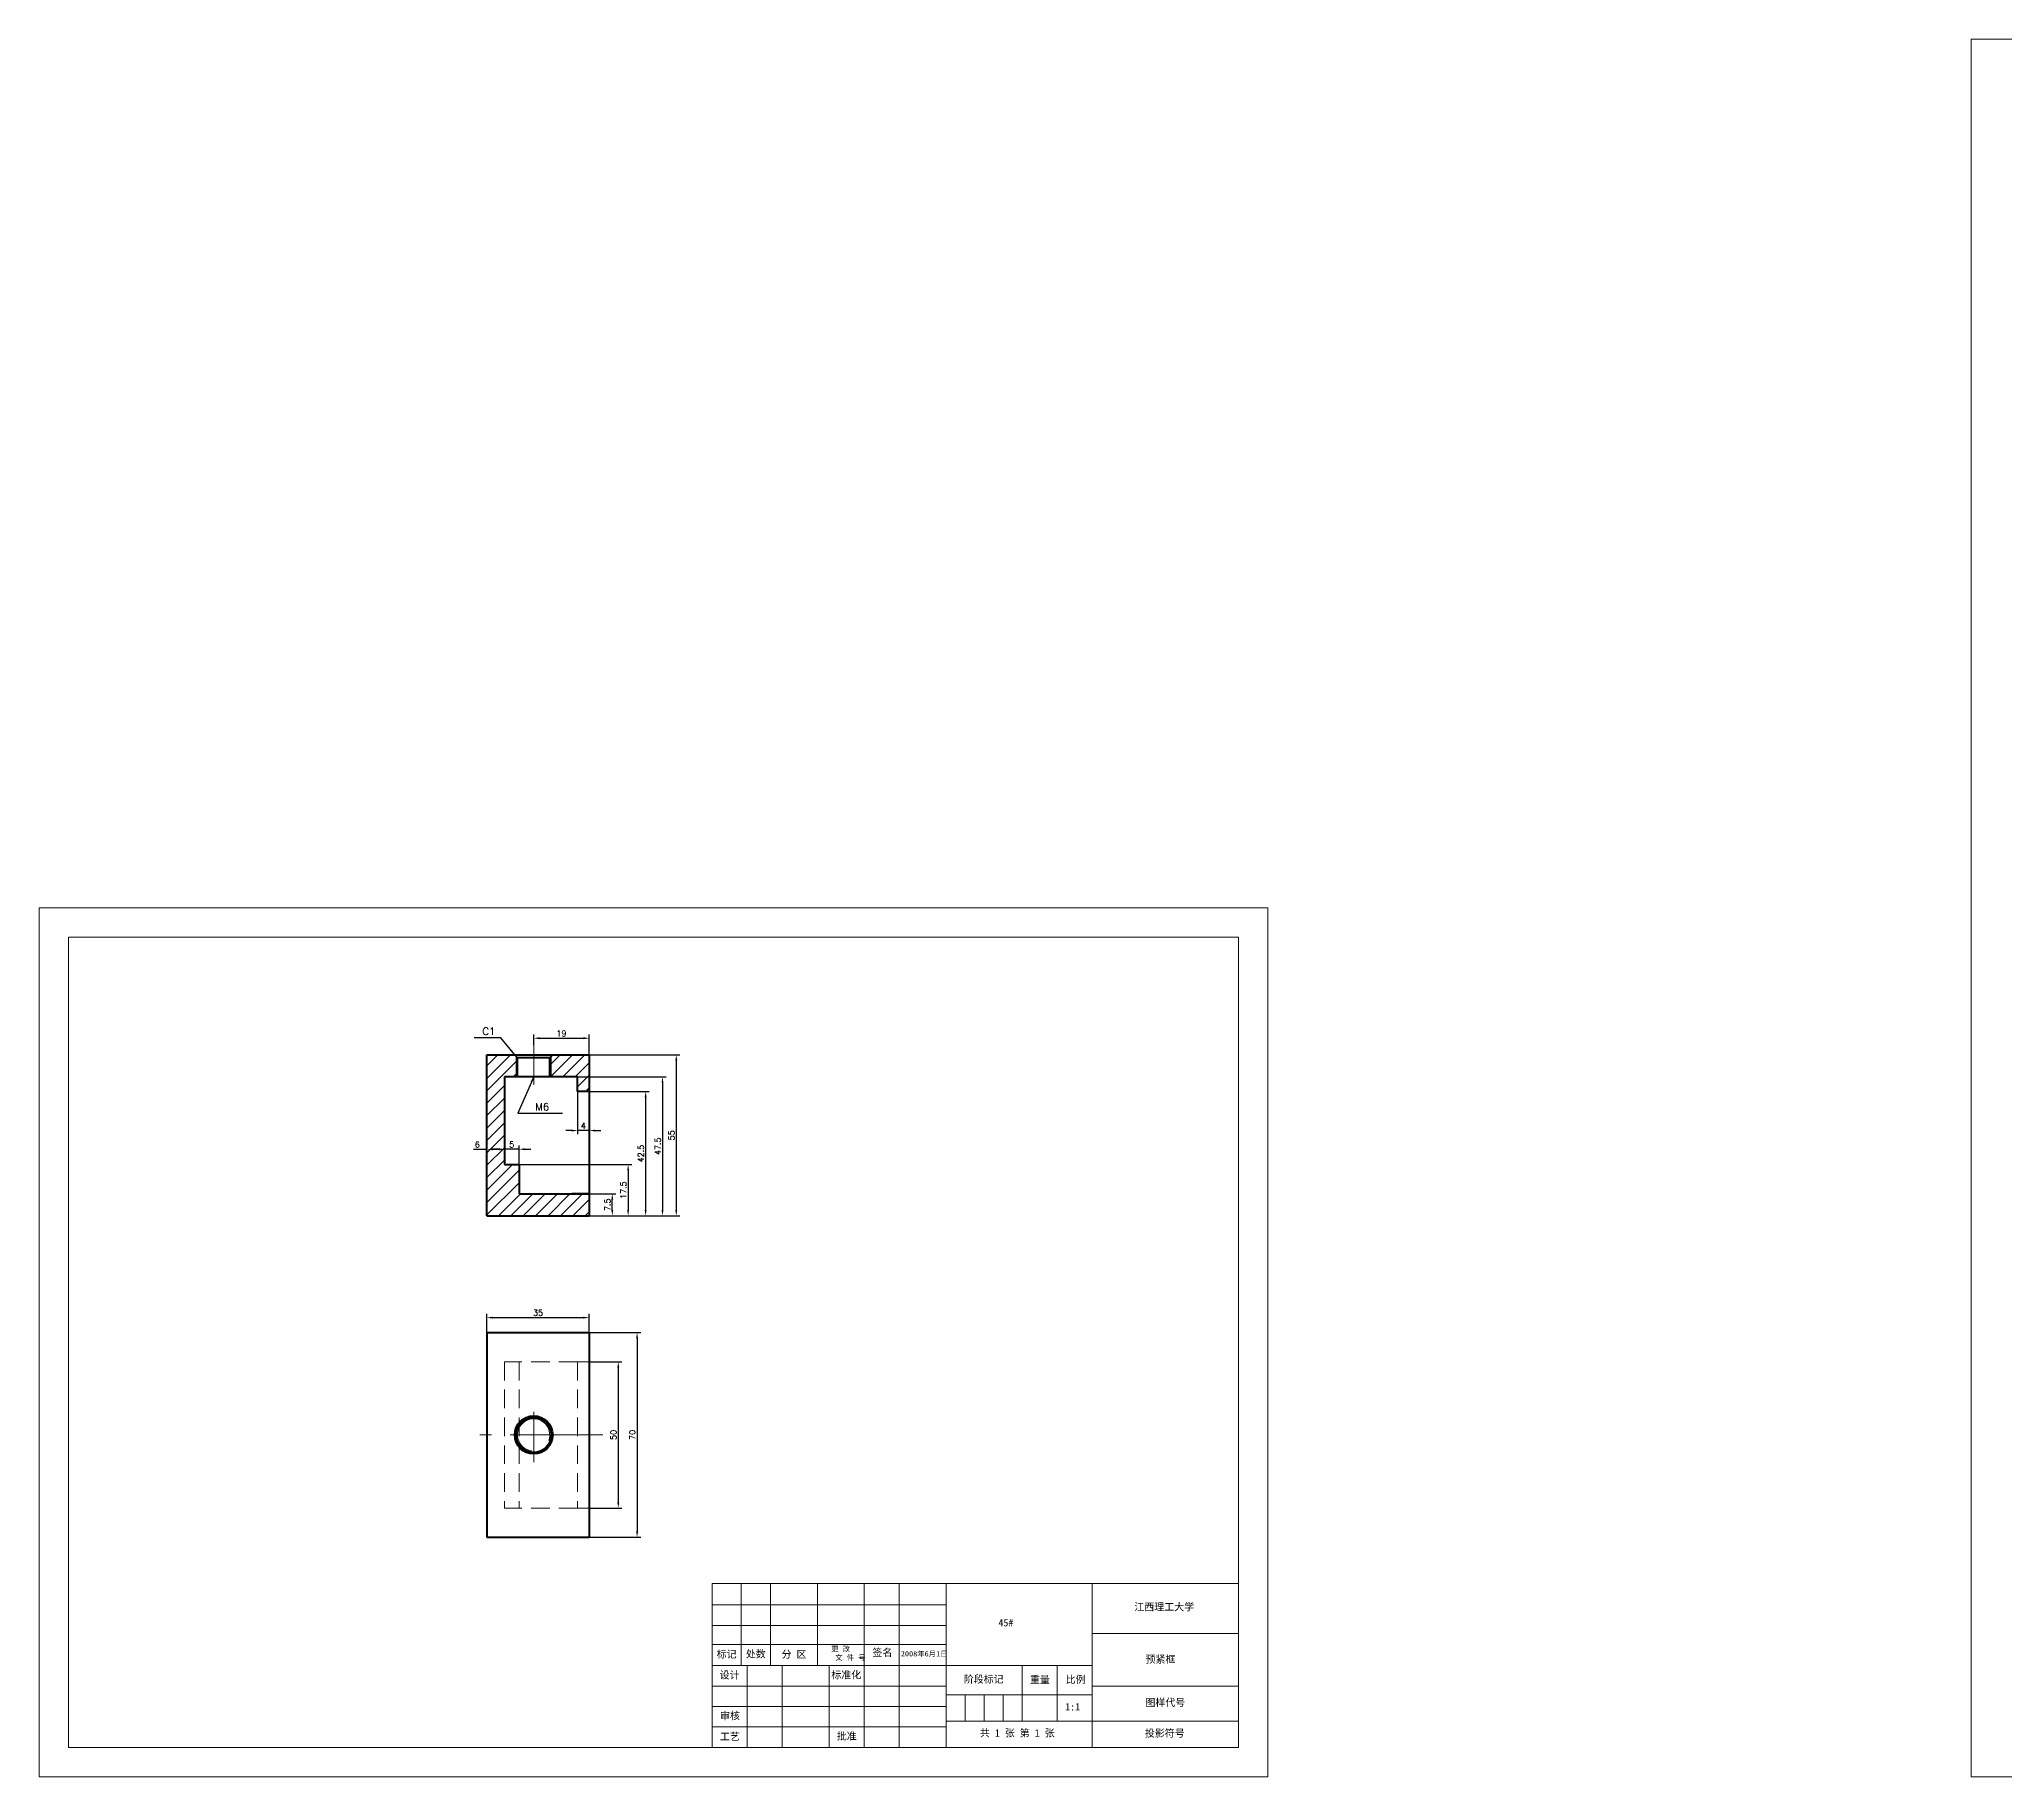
# Model space of a CAD drawing. Header units: millimetres. Extents: x -1505 to 6149, y -3153 to 848.
# Drawn here: x 227 to 899, y -1685 to -1091 of the extents above; entities that cross this region are included whole.
import ezdxf

# ---------------------------------------------------------------- set-up
doc = ezdxf.new("R2010")
doc.units = ezdxf.units.MM
doc.linetypes.add('CENTER', pattern=[50.8, 31.75, -6.35, 6.35, -6.35])
doc.linetypes.add('DASHED2', pattern=[9.525, 6.35, -3.175])
doc.layers.add('csx', color=7, linetype='Continuous', lineweight=50)
doc.styles.add('2.5', font='simfang.ttf')
doc.styles.get("Standard").update_dxf_attribs({"font": 'txt', "bigfont": 'gbcbig.shx'})
doc.dimstyles.new('ISO-25', dxfattribs={"dimtxt": 2, "dimasz": 2, "dimexe": 1.25, "dimexo": 0, "dimtad": 1, "dimdsep": 46, "dimtxsty": 'Standard', "dimcen": 2.5, "dimadec": 0, "dimazin": 0, "dimtfac": 1, "dimtmove": 0, "dimatfit": 3, "dimfxl": 1, "dimarcsym": 0})

# ---------------------------------------------------------------- blocks, each defined once
blk = doc.blocks.new('*D147')
at = {"color": 0, "lineweight": -2}
for p, q in [((380.14, -1533.44), (380.14, -1527.09)), ((382.14, -1528.34), (413.14, -1528.34)), ((415.14, -1533.44), (415.14, -1527.09))]:
    blk.add_line(p, q, dxfattribs=at)
at = {"color": 0}
for points in [[(382.14, -1528.01), (382.14, -1528.67), (380.14, -1528.34)], [(413.14, -1528.01), (413.14, -1528.67), (415.14, -1528.34)]]:
    blk.add_solid(points, dxfattribs=at)
at = {"layer": 'Defpoints', "color": 0}
for p in [(415.14, -1528.34), (380.14, -1533.44), (415.14, -1533.44)]:
    blk.add_point(p, dxfattribs=at)
at = {"color": 0, "lineweight": 13, "insert": (397.64, -1526.72), "char_height": 2, "attachment_point": 5}
blk.add_mtext('35', dxfattribs=at)
blk = doc.blocks.new('*D148')
at = {"color": 0, "lineweight": -2}
for p, q in [((415.14, -1438.51), (446.14, -1438.51)), ((444.89, -1440.51), (444.89, -1491.51)), ((415.14, -1493.51), (446.14, -1493.51))]:
    blk.add_line(p, q, dxfattribs=at)
at = {"color": 0}
for points in [[(444.55, -1440.51), (445.22, -1440.51), (444.89, -1438.51)], [(444.55, -1491.51), (445.22, -1491.51), (444.89, -1493.51)]]:
    blk.add_solid(points, dxfattribs=at)
at = {"layer": 'Defpoints', "color": 0}
for p in [(415.14, -1438.51), (415.14, -1493.51), (444.89, -1493.51)]:
    blk.add_point(p, dxfattribs=at)
at = {"color": 0, "lineweight": 13, "insert": (443.26, -1466.01), "char_height": 2, "attachment_point": 5, "rotation": 90}
blk.add_mtext('55', dxfattribs=at)
blk = doc.blocks.new('*D149')
at = {"color": 0, "lineweight": -2}
for p, q in [((415.14, -1486.01), (424.26, -1486.01)), ((423.01, -1491.51), (423.01, -1488.01)), ((415.14, -1493.51), (424.26, -1493.51))]:
    blk.add_line(p, q, dxfattribs=at)
at = {"color": 0}
for points in [[(422.68, -1488.01), (423.34, -1488.01), (423.01, -1486.01)], [(422.68, -1491.51), (423.34, -1491.51), (423.01, -1493.51)]]:
    blk.add_solid(points, dxfattribs=at)
at = {"layer": 'Defpoints', "color": 0}
for p in [(415.14, -1486.01), (423.01, -1486.01), (415.14, -1493.51)]:
    blk.add_point(p, dxfattribs=at)
at = {"color": 0, "lineweight": 13, "insert": (421.38, -1489.76), "char_height": 2, "attachment_point": 5, "rotation": 90}
blk.add_mtext('7.5', dxfattribs=at)
blk = doc.blocks.new('*D150')
at = {"color": 0, "lineweight": -2}
for p, q in [((415.14, -1451.01), (435.67, -1451.01)), ((434.42, -1453.01), (434.42, -1491.51)), ((415.14, -1493.51), (435.67, -1493.51))]:
    blk.add_line(p, q, dxfattribs=at)
at = {"color": 0}
for points in [[(434.08, -1453.01), (434.75, -1453.01), (434.42, -1451.01)], [(434.08, -1491.51), (434.75, -1491.51), (434.42, -1493.51)]]:
    blk.add_solid(points, dxfattribs=at)
at = {"layer": 'Defpoints', "color": 0}
for p in [(415.14, -1451.01), (415.14, -1493.51), (434.42, -1493.51)]:
    blk.add_point(p, dxfattribs=at)
at = {"color": 0, "lineweight": 13, "insert": (432.79, -1472.26), "char_height": 2, "attachment_point": 5, "rotation": 90}
blk.add_mtext('42.5', dxfattribs=at)
blk = doc.blocks.new('*D151')
at = {"color": 0, "lineweight": -2}
for p, q in [((391.14, -1476.01), (429.68, -1476.01)), ((428.43, -1478.01), (428.43, -1491.51)), ((415.14, -1493.51), (429.68, -1493.51))]:
    blk.add_line(p, q, dxfattribs=at)
at = {"color": 0}
for points in [[(428.1, -1478.01), (428.76, -1478.01), (428.43, -1476.01)], [(428.1, -1491.51), (428.76, -1491.51), (428.43, -1493.51)]]:
    blk.add_solid(points, dxfattribs=at)
at = {"layer": 'Defpoints', "color": 0}
for p in [(391.14, -1476.01), (415.14, -1493.51), (428.43, -1493.51)]:
    blk.add_point(p, dxfattribs=at)
at = {"color": 0, "lineweight": 13, "insert": (426.81, -1484.76), "char_height": 2, "attachment_point": 5, "rotation": 90}
blk.add_mtext('17.5', dxfattribs=at)
blk = doc.blocks.new('*D152')
at = {"color": 0, "lineweight": -2}
for p, q in [((411.14, -1446.01), (441.43, -1446.01)), ((440.18, -1448.01), (440.18, -1491.51)), ((415.14, -1493.51), (441.43, -1493.51))]:
    blk.add_line(p, q, dxfattribs=at)
at = {"color": 0}
for points in [[(439.85, -1448.01), (440.51, -1448.01), (440.18, -1446.01)], [(439.85, -1491.51), (440.51, -1491.51), (440.18, -1493.51)]]:
    blk.add_solid(points, dxfattribs=at)
at = {"layer": 'Defpoints', "color": 0}
for p in [(411.14, -1446.01), (415.14, -1493.51), (440.18, -1493.51)]:
    blk.add_point(p, dxfattribs=at)
at = {"color": 0, "lineweight": 13, "insert": (438.56, -1469.76), "char_height": 2, "attachment_point": 5, "rotation": 90}
blk.add_mtext('47.5', dxfattribs=at)
blk = doc.blocks.new('*D153')
at = {"color": 0, "lineweight": -2}
for p, q in [((396.14, -1435.24), (396.14, -1431.56)), ((398.14, -1432.81), (413.14, -1432.81)), ((415.14, -1438.51), (415.14, -1431.56))]:
    blk.add_line(p, q, dxfattribs=at)
at = {"color": 0}
for points in [[(398.14, -1432.47), (398.14, -1433.14), (396.14, -1432.81)], [(413.14, -1432.47), (413.14, -1433.14), (415.14, -1432.81)]]:
    blk.add_solid(points, dxfattribs=at)
at = {"layer": 'Defpoints', "color": 0}
for p in [(396.14, -1435.24), (415.14, -1432.81), (415.14, -1438.51)]:
    blk.add_point(p, dxfattribs=at)
at = {"color": 0, "lineweight": 13, "insert": (405.64, -1431.18), "char_height": 2, "attachment_point": 5}
blk.add_mtext('19', dxfattribs=at)
blk = doc.blocks.new('*D154')
at = {"color": 0, "lineweight": -2}
for p, q in [((411.14, -1451.01), (411.14, -1465.63)), ((415.14, -1451.01), (415.14, -1465.63)), ((409.14, -1464.38), (407.14, -1464.38)), ((415.14, -1464.38), (411.14, -1464.38)), ((417.14, -1464.38), (419.14, -1464.38))]:
    blk.add_line(p, q, dxfattribs=at)
at = {"color": 0}
for points in [[(409.14, -1464.05), (409.14, -1464.72), (411.14, -1464.38)], [(417.14, -1464.05), (417.14, -1464.72), (415.14, -1464.38)]]:
    blk.add_solid(points, dxfattribs=at)
at = {"layer": 'Defpoints', "color": 0}
for p in [(411.14, -1451.01), (415.14, -1451.01), (411.14, -1464.38)]:
    blk.add_point(p, dxfattribs=at)
at = {"color": 0, "lineweight": 13, "insert": (413.14, -1462.76), "char_height": 2, "attachment_point": 5}
blk.add_mtext('4', dxfattribs=at)
blk = doc.blocks.new('*D155')
at = {"color": 0, "lineweight": -2}
for p, q in [((384.14, -1470.77), (382.14, -1470.77)), ((386.14, -1476.01), (386.14, -1469.52)), ((391.14, -1470.77), (386.14, -1470.77)), ((391.14, -1476.01), (391.14, -1469.52)), ((393.14, -1470.77), (395.14, -1470.77))]:
    blk.add_line(p, q, dxfattribs=at)
at = {"color": 0}
for points in [[(384.14, -1470.43), (384.14, -1471.1), (386.14, -1470.77)], [(393.14, -1470.43), (393.14, -1471.1), (391.14, -1470.77)]]:
    blk.add_solid(points, dxfattribs=at)
at = {"layer": 'Defpoints', "color": 0}
for p in [(386.14, -1470.77), (386.14, -1476.01), (391.14, -1476.01)]:
    blk.add_point(p, dxfattribs=at)
at = {"color": 0, "lineweight": 13, "insert": (388.64, -1469.14), "char_height": 2, "attachment_point": 5}
blk.add_mtext('5', dxfattribs=at)
blk = doc.blocks.new('*D156')
at = {"color": 0, "lineweight": -2}
for p, q in [((380.14, -1438.51), (380.14, -1472.05)), ((380.14, -1470.8), (375.56, -1470.8)), ((384.14, -1470.8), (382.14, -1470.8)), ((386.14, -1470.77), (386.14, -1472.05))]:
    blk.add_line(p, q, dxfattribs=at)
at = {"color": 0}
for points in [[(382.14, -1470.47), (382.14, -1471.14), (380.14, -1470.8)], [(384.14, -1470.47), (384.14, -1471.14), (386.14, -1470.8)]]:
    blk.add_solid(points, dxfattribs=at)
at = {"layer": 'Defpoints', "color": 0}
for p in [(380.14, -1438.51), (380.14, -1470.8), (386.14, -1470.77)]:
    blk.add_point(p, dxfattribs=at)
at = {"color": 0, "lineweight": 13, "insert": (376.85, -1469.18), "char_height": 2, "attachment_point": 5}
blk.add_mtext('6', dxfattribs=at)
blk = doc.blocks.new('*D157')
at = {"color": 0, "lineweight": -2}
for p, q in [((415.14, -1543.44), (426.31, -1543.44)), ((425.06, -1545.44), (425.06, -1591.44)), ((415.14, -1593.44), (426.31, -1593.44))]:
    blk.add_line(p, q, dxfattribs=at)
at = {"color": 0}
for points in [[(424.72, -1545.44), (425.39, -1545.44), (425.06, -1543.44)], [(424.72, -1591.44), (425.39, -1591.44), (425.06, -1593.44)]]:
    blk.add_solid(points, dxfattribs=at)
at = {"layer": 'Defpoints', "color": 0}
for p in [(415.14, -1543.44), (415.14, -1593.44), (425.06, -1593.44)]:
    blk.add_point(p, dxfattribs=at)
at = {"color": 0, "lineweight": 13, "insert": (423.43, -1568.44), "char_height": 2, "attachment_point": 5, "rotation": 90}
blk.add_mtext('50', dxfattribs=at)
blk = doc.blocks.new('*D158')
at = {"color": 0, "lineweight": -2}
for p, q in [((415.14, -1533.44), (432.74, -1533.44)), ((431.49, -1535.44), (431.49, -1601.44)), ((415.14, -1603.44), (432.74, -1603.44))]:
    blk.add_line(p, q, dxfattribs=at)
at = {"color": 0}
for points in [[(431.16, -1535.44), (431.82, -1535.44), (431.49, -1533.44)], [(431.16, -1601.44), (431.82, -1601.44), (431.49, -1603.44)]]:
    blk.add_solid(points, dxfattribs=at)
at = {"layer": 'Defpoints', "color": 0}
for p in [(415.14, -1533.44), (415.14, -1603.44), (431.49, -1603.44)]:
    blk.add_point(p, dxfattribs=at)
at = {"color": 0, "lineweight": 13, "insert": (429.87, -1568.44), "char_height": 2, "attachment_point": 5, "rotation": 90}
blk.add_mtext('70', dxfattribs=at)

msp = doc.modelspace()

# ---------------------------------------------------------------- hatches: boundary and pattern name
at = {"lineweight": 13}
h = msp.add_hatch(dxfattribs=at)
h.set_pattern_fill('_USER', color=256, scale=3, angle=45, style=0, pattern_type=0)
h.set_pattern_definition([(45, (-772.7072, -2124.2135), (-2.1213203, 2.1213203), [])])
h.paths.add_polyline_path([(402.641, -1438.507), (402.141, -1439.007), (402.141, -1446.007), (411.141, -1446.007), (411.141, -1451.007), (415.141, -1451.007), (415.141, -1438.507)], flags=17)
h.paths.add_polyline_path([(386.141, -1446.007), (390.141, -1446.007), (390.141, -1439.007), (389.641, -1438.507), (380.141, -1438.507), (380.141, -1493.507), (415.141, -1493.507), (415.141, -1486.007), (391.141, -1486.007), (391.141, -1476.007), (386.141, -1476.007)])
h.paths.add_polyline_path([(390.641, -1439.507), (390.141, -1439.007), (390.141, -1446.007), (390.641, -1446.007)], flags=17)
h.paths.add_polyline_path([(401.641, -1446.007), (402.141, -1446.007), (402.141, -1439.007), (401.641, -1439.507)], flags=17)

# ---------------------------------------------------------------- linework, layer by layer
for p, q in [((887.576, -1685.289), (887.576, -1091.289)), ((887.576, -1091.289), (1728.576, -1091.289)), ((227.126, -1685.289), (227.126, -1388.289)), ((227.126, -1388.289), (647.126, -1388.289)), ((647.126, -1388.289), (647.126, -1685.289)), ((396.141, -1448.802), (396.141, -1435.236)), ((390.141, -1446.007), (390.141, -1439.007)), ((402.141, -1446.007), (402.141, -1439.007)), ((411.141, -1543.435), (415.141, -1543.435)), ((411.141, -1593.435), (415.141, -1593.435)), ((415.141, -1593.435), (415.141, -1603.435)), ((457.126, -1626.55), (537.126, -1626.55)), ((457.126, -1633.571), (537.126, -1633.571)), ((457.126, -1640.124), (537.126, -1640.124)), ((563.126, -1666.289), (563.126, -1647.289)), ((575.126, -1647.289), (575.126, -1666.289)), ((457.126, -1654.289), (537.126, -1654.289)), ((543.626, -1657.289), (543.626, -1666.289)), ((550.126, -1657.289), (550.126, -1666.289)), ((556.626, -1657.289), (556.626, -1666.289)), ((457.126, -1661.289), (537.126, -1661.289)), ((587.126, -1666.289), (637.126, -1666.289)), ((457.126, -1668.289), (537.126, -1668.289)), ((647.126, -1685.289), (227.126, -1685.289)), ((887.576, -1685.289), (1728.576, -1685.289))]:
    msp.add_line(p, q, dxfattribs=at)
at = {"lineweight": 50}
for p, q in [((380.141, -1493.507), (380.141, -1438.507)), ((380.141, -1438.507), (389.641, -1438.507)), ((389.641, -1438.507), (415.141, -1438.507)), ((390.641, -1439.507), (389.641, -1438.507)), ((390.641, -1446.007), (390.641, -1439.507)), ((401.641, -1439.507), (390.641, -1439.507)), ((401.641, -1439.507), (402.641, -1438.507)), ((401.641, -1446.007), (401.641, -1439.507)), ((415.141, -1438.507), (415.141, -1451.007)), ((411.141, -1446.007), (386.141, -1446.007)), ((386.141, -1446.007), (386.141, -1476.007)), ((386.141, -1446.007), (386.141, -1461.007)), ((411.141, -1451.007), (411.141, -1446.007)), ((415.141, -1451.007), (411.141, -1451.007)), ((415.141, -1451.007), (415.141, -1486.007)), ((386.141, -1476.007), (391.141, -1476.007)), ((391.141, -1476.007), (391.141, -1486.007)), ((391.141, -1486.007), (415.141, -1486.007)), ((415.141, -1486.007), (409.141, -1486.007)), ((415.141, -1486.007), (415.141, -1493.507)), ((380.141, -1493.507), (415.141, -1493.507)), ((380.141, -1533.435), (380.141, -1603.435)), ((380.141, -1533.435), (415.141, -1533.435)), ((415.141, -1533.435), (415.141, -1603.435)), ((380.141, -1603.435), (415.141, -1603.435))]:
    msp.add_line(p, q, dxfattribs=at)
at = {"linetype": 'DASHED2', "lineweight": 13}
for p, q in [((386.141, -1543.435), (386.141, -1593.435)), ((411.141, -1543.435), (386.141, -1543.435)), ((391.141, -1543.435), (391.141, -1593.435)), ((411.141, -1543.435), (411.141, -1593.435)), ((411.141, -1593.435), (386.141, -1593.435))]:
    msp.add_line(p, q, dxfattribs=at)
at = {"linetype": 'CENTER', "lineweight": 5}
msp.add_line((396.141, -1560.544), (396.141, -1577.763), dxfattribs=at)
at = {"linetype": 'CENTER', "lineweight": 13}
msp.add_line((419.81, -1568.435), (377.732, -1568.435), dxfattribs=at)
at = {"lineweight": 50}
for radius in [6.5, 6]:
    msp.add_circle((396.141, -1568.435), radius, dxfattribs=at)
at = {"lineweight": 5}
msp.add_arc((396.141, -1568.435), 5.5, 339.81339, 263.567929, dxfattribs=at)
at = {"layer": 'csx', "lineweight": 13}
for p, q in [((237.126, -1675.289), (237.126, -1398.289)), ((237.126, -1398.289), (637.126, -1398.289)), ((637.126, -1398.289), (637.126, -1675.289)), ((457.126, -1619.289), (637.126, -1619.289)), ((457.126, -1675.289), (457.126, -1619.289)), ((467.126, -1619.289), (467.126, -1647.289)), ((477.126, -1619.289), (477.126, -1647.289)), ((493.126, -1619.289), (493.126, -1647.289)), ((509.126, -1619.289), (509.126, -1647.289)), ((521.126, -1619.289), (521.126, -1647.289)), ((537.126, -1619.289), (537.126, -1675.289)), ((587.126, -1619.289), (587.126, -1675.289)), ((637.126, -1636.289), (587.126, -1636.289)), ((457.126, -1647.289), (587.126, -1647.289)), ((469.126, -1647.289), (469.126, -1675.289)), ((481.126, -1647.289), (481.126, -1675.289)), ((497.126, -1647.289), (497.126, -1675.289)), ((509.126, -1647.289), (509.126, -1675.289)), ((521.126, -1647.289), (521.126, -1675.289)), ((587.126, -1657.289), (537.126, -1657.289)), ((637.126, -1654.289), (587.126, -1654.289)), ((587.126, -1666.289), (537.126, -1666.289)), ((637.126, -1675.289), (237.126, -1675.289))]:
    msp.add_line(p, q, dxfattribs=at)

# ---------------------------------------------------------------- texts
at = {"lineweight": 13, "char_height": 2.5, "attachment_point": 1}
for s, insert, width in [('C1', (378.603, -1429.197), 8.28656), ('M6', (396.727, -1454.988), 7.70167)]:
    msp.add_mtext(s, dxfattribs=dict(at, insert=insert, width=width))
at = {"lineweight": 13, "attachment_point": 1, "style": '2.5'}
for s, width, heights, insert, char_height in [('\\pi14.357;江西理工大学', 50, [0], (587.126, -1625.978), 2.5), ('\\pi17.91;45#', 50, [0], (537.126, -1631.38), 2.5), ('\\pi1.5643;标记', 10, [0], (457.126, -1642.13), 2.5), ('\\pi1.5857;处数', 10, [0], (467.082, -1642.072), 2.5), ('\\pi3.75;分 区', 16, [0], (477.126, -1642.168), 2.5), (' 更 改        文 件 号', 16, [0], (496.404, -1640.679), 1.8), ('\\pi2.8143;签名', 12, [0], (509.145, -1641.595), 2.5), ('\\pi2.746;2008年6月1日', 20.65316, [9.376], (518.905, -1642.354), 1.8), ('\\pi18.19;预紧框', 50, [0], (587.126, -1643.863), 2.5), ('\\pi2.5857;设计', 12, [0], (457.126, -1649.287), 2.5), ('\\pi0.76429;标准化', 12, [0], (497.126, -1649.221), 2.5), ('\\pi6.0429;阶段标记', 26, [0], (537.126, -1650.688), 2.5), ('\\pi2.6857;重量', 12, [0], (563.126, -1650.85), 2.5), ('\\pi2.9;比例', 12, [0], (575.126, -1650.784), 2.5), ('\\pi18.136;图样代号', 50, [0], (587.126, -1658.685), 2.5), ('\\pi2.7214;审核', 12, [0], (457.126, -1663.206), 2.5), ('\\pi1.564;1:1', 10, [0], (576.281, -1660.155), 2.5), ('\\pi2.6786;工艺', 12, [0], (457.126, -1670.316), 2.5), ('\\pi2.5786;批准', 12, [0], (497.162, -1670.163), 2.5), ('\\pi11.579;共 1 张 第 1 张', 50, [0], (537.126, -1669.081), 2.5), ('\\pi17.95;投影符号', 50, [0], (587.126, -1669.154), 2.5)]:
    msp.add_mtext_dynamic_manual_height_columns(s, width=width, gutter_width=12.5, heights=heights, dxfattribs=dict(at, insert=insert, char_height=char_height))

# ---------------------------------------------------------------- dimensions: what is measured, and where the dimension line sits
at = {"lineweight": 13}
for base, p1, p2, picture, middle in [((415.141, -1432.808), (396.141, -1435.236), (415.141, -1438.507), '*D153', (405.641, -1431.183)), ((411.141, -1464.383), (415.141, -1451.007), (411.141, -1451.007), '*D154', (413.141, -1462.758)), ((386.141, -1470.768), (391.141, -1476.007), (386.141, -1476.007), '*D155', (388.641, -1469.143)), ((415.141, -1528.341), (380.141, -1533.435), (415.141, -1533.435), '*D147', (397.641, -1526.716))]:
    dim = msp.add_linear_dim(base=base, p1=p1, p2=p2, dimstyle='ISO-25', dxfattribs=at)
    dim.commit()
    dim.dimension.update_dxf_attribs({"geometry": picture, "text_midpoint": middle})
dim = msp.add_linear_dim(base=(380.141, -1470.805), p1=(386.141, -1470.768), p2=(380.141, -1438.507), dimstyle='ISO-25', dxfattribs=at)
dim.commit()
dim.dimension.update_dxf_attribs({"geometry": '*D156', "text_midpoint": (376.849, -1470.805), "dimtype": 160})
for base, p1, picture, middle in [((444.887, -1493.507), (415.141, -1438.507), '*D148', (444.887, -1466.007)), ((434.416, -1493.507), (415.141, -1451.007), '*D150', (434.416, -1472.257)), ((428.431, -1493.507), (391.141, -1476.007), '*D151', (428.431, -1484.757))]:
    dim = msp.add_linear_dim(base=base, p1=p1, p2=(415.141, -1493.507), angle=90, dimstyle='ISO-25', dxfattribs=at)
    dim.commit()
    dim.dimension.update_dxf_attribs({"geometry": picture, "text_midpoint": middle, "dimtype": 160})
for base, p1, p2, picture, middle in [((440.182, -1493.507), (411.141, -1446.007), (415.141, -1493.507), '*D152', (438.557, -1469.757)), ((423.008, -1486.007), (415.141, -1493.507), (415.141, -1486.007), '*D149', (421.383, -1489.757)), ((431.492, -1603.435), (415.141, -1533.435), (415.141, -1603.435), '*D158', (429.867, -1568.435)), ((425.056, -1593.435), (415.141, -1543.435), (415.141, -1593.435), '*D157', (423.431, -1568.435))]:
    dim = msp.add_linear_dim(base=base, p1=p1, p2=p2, angle=90, dimstyle='ISO-25', dxfattribs=at)
    dim.commit()
    dim.dimension.update_dxf_attribs({"geometry": picture, "text_midpoint": middle})

# ---------------------------------------------------------------- leaders
for points in [[(389.641, -1438.507), (384.938, -1432.687), (375.741, -1432.687)], [(396.141, -1446.007), (390.696, -1458.455), (406.025, -1458.455)]]:
    msp.add_leader(points, dimstyle='ISO-25', override={"dimgap": 0.625, "dimtad": 0}, dxfattribs=at)

doc.saveas('drawing.dxf')
